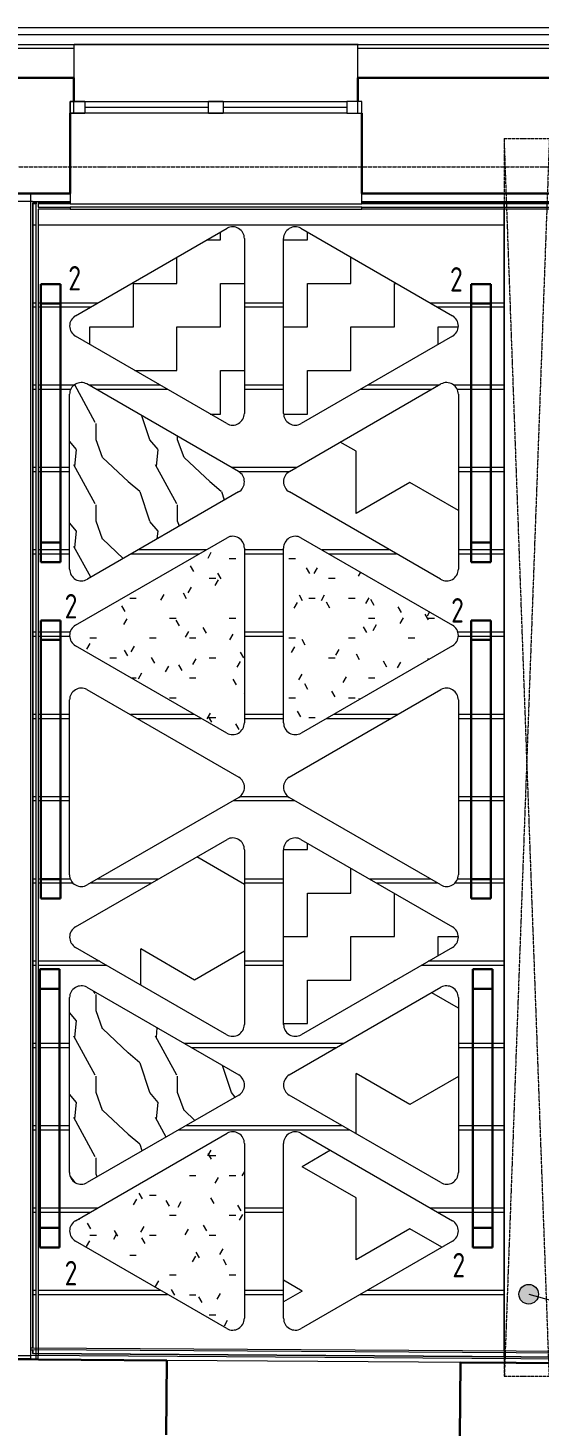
# Model space of a CAD drawing. Header units: millimetres. Extents: x -10438 to 68527, y -5058 to 44223.
# Drawn here: x 49468 to 52078, y 36618 to 43754 of the extents above; entities that cross this region are included whole.
import ezdxf

# ---------------------------------------------------------------- set-up
doc = ezdxf.new("R2010")
doc.units = ezdxf.units.MM
for name, pattern in [('ADSK_Линия сетки', [25, 20, -2.5, 0, -2.5]), ('ADSK_Штрих_ш3 п1_5', [4.5, 3, -1.5]), ('ADSK_Штрихпунктирная 2 точки_ш15 п1_5 п1_5 п1_5', [19.5, 15, -1.5, 0, -1.5, 0, -1.5])]:
    doc.linetypes.add(name, pattern=pattern)
for name, color, linetype, lineweight in [('_ Окна', 7, 'Continuous', 9), ('Аннотация', 7, 'Continuous', 20), ('Каркас', 7, 'Continuous', 18), ('Окна', 7, 'Continuous', 9), ('Оси', 7, 'Continuous', 9), ('Отметки', 7, 'Continuous', 9), ('Потолки', 7, 'Continuous', 9), ('Потолки штриховка', 7, 'Continuous', 9), ('Стены внутренние', 7, 'Continuous', 18), ('Стены наружные', 7, 'Continuous', 18), ('Стены несущие', 7, 'Continuous', 30), ('Стены отделка', 7, 'Continuous', 30), ('Стены штриховка', 7, 'Continuous', 9)]:
    doc.layers.add(name, color=color, linetype=linetype, lineweight=lineweight)
doc.layers.add('Линии', color=7, linetype='Continuous', lineweight=9, true_color=0x00a600)
doc.styles.add('GOST Common_4', font='GOST_Common.ttf', dxfattribs={"width": 0.8, "height": 350})
pattern_1 = [(0, (0, 0), (406.4, 101.6), [33.528, -271.272, 33.528, -271.272, -1625.6]), (0, (0, 0), (406.4, 101.6), [-609.6, 33.528, -576.072, 33.528, -271.272, -711.2]), (0, (0, 0), (406.4, 101.6), [-1524, 33.528, -169.672, 33.528, -474.472]), (120, (152.4, 50.8), (-291.18818, 301.15272), [33.528, -271.272, 33.528, -271.272, -1625.6]), (120, (152.4, 50.8), (-291.18818, 301.15272), [-609.6, 33.528, -576.072, 33.528, -271.272, -711.2]), (120, (152.4, 50.8), (-291.18818, 301.15272), [-1524, 33.528, -169.672, 33.528, -474.472]), (240, (203.2, 254), (-115.21182, -402.75272), [33.528, -271.272, 33.528, -271.272, -1625.6]), (240, (203.2, 254), (-115.21182, -402.75272), [-609.6, 33.528, -576.072, 33.528, -271.272, -711.2]), (240, (203.2, 254), (-115.21182, -402.75272), [-1524, 33.528, -169.672, 33.528, -474.472])]
pattern_2 = [(0, (0, 0), (222.25, 222.25), [222.25, -222.25]), (90, (222.25, 0), (-222.25, 222.25), [222.25, -222.25])]

# ---------------------------------------------------------------- blocks, each defined once
blk = doc.blocks.new('окна_rehau_двупольное_2_фрамуги - 1490х2400 и 2410 _нов_ ок8-V9-План потолков 3-го этажа')
at = {"layer": '_ Окна', "lineweight": 18}
for p, q in [((-745, 115), (-745, 175)), ((-745, 175), (-669, 175)), ((-669, 175), (-669, 115)), ((-38, 115), (-38, 175)), ((-38, 175), (38, 175)), ((38, 175), (38, 115)), ((669, 175), (669, 115)), ((745, 175), (669, 175)), ((745, 115), (745, 175)), ((-669, 115), (-745, 115)), ((38, 115), (-38, 115)), ((669, 115), (745, 115))]:
    blk.add_line(p, q, dxfattribs=at)
at = {"layer": '_ Окна'}
for p, q in [((-725, 115), (-725, 175)), ((-669, 145), (-38, 145)), ((38, 145), (669, 145)), ((725, 115), (725, 175))]:
    blk.add_line(p, q, dxfattribs=at)
at = {"layer": 'Окна'}
for p, q in [((-745, 175), (-745, 115)), ((-669, 175), (-745, 175)), ((-669, 175), (-38, 175)), ((38, 175), (-38, 175)), ((38, 175), (669, 175)), ((745, 175), (669, 175)), ((745, 115), (745, 175)), ((-745, 115), (-669, 115)), ((-38, 115), (-669, 115)), ((-38, 115), (38, 115)), ((669, 115), (38, 115)), ((669, 115), (745, 115))]:
    blk.add_line(p, q, dxfattribs=at)

msp = doc.modelspace()

# ---------------------------------------------------------------- hatches: boundary and pattern name
at = {"layer": 'Отметки'}
h = msp.add_hatch(color=256, dxfattribs=at)
edge = h.paths.add_edge_path()
edge.add_arc((52025.5, 37290.616), 50, 0, 360)
at = {"layer": 'Потолки штриховка', "lineweight": 18}
h = msp.add_hatch(dxfattribs=at)
h.set_pattern_fill('FP_74', color=256, style=0, pattern_type=2)
h.set_pattern_definition(pattern_2)
h.paths.add_polyline_path([(50513.495, 41726.569), (50528.981, 41728.727), (50543.504, 41734.889), (50555.747, 41744.378), (50565.223, 41756.816), (50571.177, 41771.274), (50573.207, 41786.777), (50573.39, 42678.812), (50571.395, 42694.158), (50565.54, 42708.482), (50556.217, 42720.832), (50541.451, 42731.504), (50529.833, 42736.51), (50514.528, 42738.795), (50499.147, 42737.088), (50484.715, 42731.504), (49710.695, 42284.8), (49699.475, 42276.419), (49690.492, 42265.678), (49684.243, 42253.147), (49681.069, 42239.509), (49681.142, 42225.507), (49684.458, 42211.903), (49690.837, 42199.438), (49699.932, 42188.791), (49711.247, 42180.542), (50483.468, 41734.306), (50497.975, 41728.471)])
h = msp.add_hatch(dxfattribs=at)
h.set_pattern_fill('FP_45', color=256, style=0, pattern_type=2)
h.set_pattern_definition(pattern_2)
h.paths.add_polyline_path([(50833.224, 41726.569), (50849.381, 41728.727), (50863.25, 41734.306), (51636.016, 42180.939), (51646.787, 42188.791), (51656.227, 42200.113), (51662.261, 42211.903), (51665.577, 42225.507), (51665.65, 42239.509), (51662.261, 42253.579), (51654.101, 42268.22), (51646.787, 42276.76), (51635.472, 42285.099), (50862.003, 42731.504), (50847.571, 42737.088), (50832.191, 42738.795), (50816.886, 42736.51), (50802.675, 42730.387), (50790.502, 42720.832), (50781.178, 42708.482), (50775.324, 42694.158), (50773.328, 42678.812), (50773.512, 41786.777), (50775.542, 41771.274), (50781.496, 41756.816), (50790.971, 41744.378), (50804.504, 41734.306), (50817.738, 41728.727)])
h = msp.add_hatch(dxfattribs=at)
h.set_pattern_fill('FP_48', color=256, style=0, pattern_type=2)
h.set_pattern_definition([(108.435, (108.29, 0), (-416.50086, 832.99954), [158.05, -1159.038]), (139.399, (58.31, 149.94), (-2499.010644, 2082.486787), [76.799, -3763.143]), (136.848, (416.5, 199.92), (-6247.5402574, 5830.957739), [182.691, -8951.868]), (109.983, (283.22, 324.87), (-1249.49393, 3332.002656), [97.5, -4777.508]), (90, (249.9, 0), (-416.5, 416.5), [83.3, -333.2]), (118.443, (249.9, 83.3), (2915.5071394, -5414.4962996), [227.365, -11140.87]), (84.289, (141.61, 283.22), (-416.5263, -3748.496867), [83.716, -4102.058]), (129.806, (149.94, 366.52), (1666.01521, -2082.48651), [65.059, -3187.91])])
h.paths.add_polyline_path([(49744.78, 40931.768), (49758.556, 40934.349), (49771.358, 40940.056), (50543.663, 41385.773), (50556.047, 41395.329), (50565.54, 41407.762), (50571.497, 41422.227), (50573.39, 41438.654), (50571.449, 41453.245), (50565.448, 41467.691), (50555.917, 41480.094), (50543.19, 41489.794), (49769.341, 41936.573), (49754.909, 41942.145), (49739.531, 41943.841), (49724.231, 41941.549), (49710.026, 41935.422), (49697.859, 41925.865), (49687.02, 41909.794), (49682.69, 41899.194), (49680.695, 41883.852), (49680.695, 40991.629), (49682.332, 40977.709), (49687.154, 40964.549), (49694.898, 40952.866), (49705.14, 40943.299), (49717.323, 40936.369), (49730.781, 40932.454)])
h = msp.add_hatch(dxfattribs=at)
h.set_pattern_fill('STARS', color=256, scale=100, angle=90, style=0)
h.paths.add_polyline_path([(51601.939, 40931.768), (51615.938, 40932.454), (51629.396, 40936.369), (51641.579, 40943.299), (51651.821, 40952.866), (51659.565, 40964.549), (51664.387, 40977.709), (51666.024, 40991.629), (51666.024, 41883.852), (51664.029, 41899.194), (51658.178, 41913.516), (51648.86, 41925.865), (51634.025, 41936.573), (51622.488, 41941.549), (51607.188, 41943.841), (51590.268, 41941.549), (51577.378, 41936.573), (50803.056, 41489.675), (50790.802, 41480.094), (50781.271, 41467.691), (50775.27, 41453.245), (50773.328, 41436.802), (50775.222, 41422.227), (50781.271, 41407.642), (50790.802, 41395.229), (50803.141, 41385.724), (51583.632, 40936.369), (51588.163, 40934.349)])
h = msp.add_hatch(dxfattribs=at)
h.set_pattern_fill('FP_44', color=256, style=0, pattern_type=2)
h.set_pattern_definition(pattern_1)
h.paths.add_polyline_path([(50513.495, 40146.817), (50528.981, 40148.975), (50544.824, 40156.161), (50555.747, 40164.626), (50565.223, 40177.064), (50571.177, 40191.521), (50573.207, 40207.025), (50573.39, 41099.06), (50571.395, 41114.406), (50565.54, 41128.73), (50556.217, 41141.08), (50541.451, 41151.752), (50529.833, 41156.758), (50514.528, 41159.042), (50499.147, 41157.336), (50484.715, 41151.752), (49710.695, 40705.048), (49699.475, 40696.667), (49690.492, 40685.926), (49683.405, 40669.794), (49681.069, 40659.757), (49681.142, 40645.755), (49684.458, 40632.151), (49690.837, 40619.686), (49699.932, 40609.039), (49711.247, 40600.79), (50483.468, 40154.553), (50497.975, 40148.719)])
h = msp.add_hatch(dxfattribs=at)
h.set_pattern_fill('FP_78', color=256, style=0, pattern_type=2)
h.set_pattern_definition(pattern_1)
h.paths.add_polyline_path([(50833.224, 40146.817), (50848.744, 40148.719), (50863.25, 40154.553), (51636.016, 40601.187), (51646.787, 40609.039), (51655.881, 40619.686), (51662.261, 40632.151), (51665.598, 40649.794), (51665.65, 40659.757), (51662.476, 40673.395), (51656.227, 40685.926), (51646.787, 40697.007), (51635.472, 40705.347), (50862.003, 41151.752), (50847.571, 41157.336), (50832.191, 41159.042), (50816.886, 41156.758), (50802.675, 41150.635), (50790.502, 41141.08), (50781.178, 41128.73), (50775.324, 41114.406), (50773.328, 41099.06), (50773.512, 40207.025), (50775.542, 40191.521), (50781.496, 40177.064), (50790.971, 40164.626), (50804.504, 40154.553), (50819.575, 40148.719)])
h = msp.add_hatch(dxfattribs=at)
h.set_pattern_fill('STARS', color=256, scale=100, angle=90, style=0)
h.paths.add_polyline_path([(50513.495, 38607.124), (50528.981, 38609.283), (50544.824, 38616.468), (50555.747, 38624.934), (50565.223, 38637.371), (50571.177, 38651.829), (50573.207, 38667.332), (50573.39, 39559.368), (50571.395, 39574.713), (50565.54, 39589.037), (50556.217, 39601.388), (50541.451, 39612.059), (50529.833, 39617.065), (50514.528, 39619.35), (50499.147, 39617.643), (50484.715, 39612.059), (49710.695, 39165.355), (49699.475, 39156.974), (49690.492, 39146.233), (49684.243, 39133.702), (49681.069, 39120.064), (49681.142, 39106.062), (49684.458, 39092.458), (49690.837, 39079.993), (49699.932, 39069.346), (49711.247, 39061.098), (50483.468, 38614.861), (50497.975, 38609.027)])
h = msp.add_hatch(dxfattribs=at)
h.set_pattern_fill('FP_59', color=256, style=0, pattern_type=2)
h.set_pattern_definition(pattern_2)
h.paths.add_polyline_path([(50833.224, 38607.124), (50848.744, 38609.027), (50863.25, 38614.861), (51636.016, 39061.494), (51646.787, 39069.346), (51655.881, 39079.993), (51662.261, 39092.458), (51665.577, 39106.062), (51665.65, 39120.064), (51662.476, 39133.702), (51655.881, 39146.646), (51646.787, 39157.315), (51635.472, 39165.654), (50862.003, 39612.059), (50847.571, 39617.643), (50832.191, 39619.35), (50816.886, 39617.065), (50801.895, 39610.33), (50790.502, 39601.388), (50781.178, 39589.037), (50775.324, 39574.713), (50773.328, 39559.368), (50773.512, 38667.332), (50775.542, 38651.829), (50781.496, 38637.371), (50790.971, 38624.934), (50804.504, 38614.861), (50817.738, 38609.283)])
h = msp.add_hatch(dxfattribs=at)
h.set_pattern_fill('FP_49', color=256, style=0, pattern_type=2)
h.set_pattern_definition([(108.435, (108.29, 0), (-416.50086, 832.99954), [158.051, -1159.038]), (139.399, (58.31, 149.94), (-2499.010644, 2082.486787), [76.799, -3763.143]), (136.848, (416.5, 199.92), (-6247.5402574, 5830.957739), [182.691, -8951.868]), (109.983, (283.22, 324.87), (-1249.49393, 3332.002656), [97.5, -4777.508]), (90, (249.9, 0), (-416.5, 416.5), [83.3, -333.2]), (118.443, (249.9, 83.3), (2915.5071394, -5414.4962996), [227.365, -11140.87]), (84.289, (141.61, 283.22), (-416.5263, -3748.496867), [83.716, -4102.058]), (129.806, (149.94, 366.52), (1666.01521, -2082.48651), [65.059, -3187.91])])
h.paths.add_polyline_path([(49744.271, 37852.186), (49758.006, 37854.751), (49770.773, 37860.433), (50544.824, 38307.019), (50556.789, 38316.568), (50565.959, 38328.86), (50571.713, 38343.075), (50573.676, 38358.284), (50571.719, 38373.494), (50565.971, 38387.711), (50556.806, 38400.006), (50544.824, 38409.577), (49769.341, 38857.128), (49754.909, 38862.7), (49739.531, 38864.396), (49724.231, 38862.104), (49710.026, 38855.977), (49697.859, 38846.42), (49688.541, 38834.071), (49682.69, 38819.749), (49680.695, 38804.408), (49680.695, 37909.369), (49682.028, 37898.012), (49686.832, 37884.891), (49694.548, 37873.241), (49704.756, 37863.699), (49716.899, 37856.785), (49730.315, 37852.876)])
h = msp.add_hatch(dxfattribs=at)
h.set_pattern_fill('STARS', color=256, scale=100, angle=90, style=0)
h.paths.add_polyline_path([(51602.448, 37852.186), (51616.404, 37852.876), (51629.82, 37856.785), (51641.963, 37863.699), (51652.171, 37873.241), (51659.887, 37884.891), (51664.69, 37898.012), (51666.32, 37911.89), (51666.024, 38804.408), (51664.029, 38819.749), (51658.178, 38834.071), (51648.86, 38846.42), (51634.025, 38857.128), (51618.514, 38862.7), (51607.188, 38864.396), (51591.81, 38862.7), (51577.378, 38857.128), (50801.895, 38409.577), (50789.913, 38400.006), (50780.748, 38387.711), (50775, 38373.494), (50773.043, 38358.284), (50775.006, 38343.075), (50780.76, 38328.86), (50789.929, 38316.568), (50801.915, 38307.002), (51584.142, 37856.785), (51588.712, 37854.751)])
h = msp.add_hatch(dxfattribs=at)
h.set_pattern_fill('FP_64', color=256, style=0, pattern_type=2)
h.set_pattern_definition(pattern_1)
h.paths.add_polyline_path([(50513.495, 37107.432), (50528.981, 37109.59), (50543.389, 37115.663), (50555.747, 37125.241), (50565.223, 37137.678), (50571.177, 37152.136), (50573.207, 37167.639), (50573.39, 38059.675), (50571.395, 38075.02), (50565.54, 38089.344), (50556.217, 38101.695), (50541.451, 38112.367), (50525.961, 38117.95), (50514.528, 38119.657), (50499.147, 38117.95), (50484.715, 38112.367), (49710.695, 37665.662), (49699.475, 37657.281), (49690.492, 37646.54), (49684.243, 37634.01), (49681.069, 37620.372), (49681.142, 37606.369), (49684.458, 37592.765), (49690.837, 37580.301), (49699.932, 37569.654), (49718.618, 37557.145), (50483.468, 37115.168), (50497.975, 37109.334)])
h = msp.add_hatch(dxfattribs=at)
h.set_pattern_fill('STARS', color=256, scale=100, angle=90, style=0)
h.paths.add_polyline_path([(50833.224, 37107.432), (50848.744, 37109.334), (50863.25, 37115.168), (51636.016, 37561.801), (51647.244, 37570.189), (51655.881, 37580.301), (51662.476, 37593.648), (51665.577, 37606.369), (51665.65, 37620.372), (51662.261, 37634.441), (51656.227, 37646.54), (51647.244, 37657.281), (51635.472, 37665.962), (50862.003, 38112.367), (50847.571, 38117.95), (50832.191, 38119.657), (50816.886, 38117.373), (50801.895, 38110.637), (50790.502, 38101.695), (50781.178, 38089.344), (50775.324, 38075.02), (50773.328, 38059.675), (50773.512, 37167.639), (50775.542, 37152.136), (50781.496, 37137.678), (50790.971, 37125.241), (50804.504, 37115.168), (50817.738, 37109.59)])

# ---------------------------------------------------------------- linework, layer by layer
at = {"layer": 'Каркас', "color": 8, "linetype": 'ADSK_Штрих_ш3 п1_5', "lineweight": 9, "true_color": 0x808080}
for p, q in [((51900.844, 42856.805), (51900.844, 42838.805)), ((51900.844, 42828.805), (51900.844, 37001.382)), ((49492.42, 42749.794), (49510.457, 42749.794)), ((49520.322, 42749.794), (51900.844, 42749.794)), ((49492.276, 42329.794), (49510.457, 42329.794)), ((49510.457, 42349.794), (49492.283, 42349.794)), ((49823.313, 42349.794), (49520.457, 42349.794)), ((49520.457, 42329.794), (49788.658, 42329.794)), ((50573.319, 42329.794), (50773.4, 42329.794)), ((50773.396, 42349.794), (50573.323, 42349.794)), ((51900.844, 42349.794), (51523.378, 42349.794)), ((51558.031, 42329.794), (51900.844, 42329.794)), ((49510.457, 41929.794), (49492.457, 41929.794)), ((49492.457, 41909.794), (49510.457, 41909.794)), ((49702.861, 41929.794), (49520.457, 41929.794)), ((49520.457, 41909.794), (49687.02, 41909.794)), ((50145.172, 41929.794), (49781.082, 41929.794)), ((49815.724, 41909.794), (50179.782, 41909.794)), ((50573.232, 41909.794), (50773.487, 41909.794)), ((50773.482, 41929.794), (50573.237, 41929.794)), ((51166.937, 41909.794), (51530.978, 41909.794)), ((51565.632, 41929.794), (51201.547, 41929.794)), ((51900.844, 41929.794), (51643.858, 41929.794)), ((51659.699, 41909.794), (51900.844, 41909.794)), ((49510.457, 41509.794), (49492.457, 41509.794)), ((49492.457, 41489.794), (49510.457, 41489.794)), ((49680.695, 41509.794), (49520.457, 41509.794)), ((49520.457, 41489.794), (49680.695, 41489.794)), ((50837.887, 41509.794), (50508.549, 41509.794)), ((50543.107, 41489.794), (50803.256, 41489.794)), ((51900.844, 41509.794), (51666.024, 41509.794)), ((51666.024, 41489.794), (51900.844, 41489.794)), ((49510.457, 41089.794), (49492.457, 41089.794)), ((49492.457, 41069.794), (49510.457, 41069.794)), ((49680.695, 41089.794), (49520.457, 41089.794)), ((49520.457, 41069.794), (49680.695, 41069.794)), ((49996.158, 41069.794), (50342.704, 41069.794)), ((50377.358, 41089.794), (50030.813, 41089.794)), ((50573.384, 41069.794), (50773.334, 41069.794)), ((50773.33, 41089.794), (50573.389, 41089.794)), ((51315.906, 41089.794), (50969.356, 41089.794)), ((51004.009, 41069.794), (51350.561, 41069.794)), ((51900.844, 41089.794), (51666.024, 41089.794)), ((51666.024, 41069.794), (51900.844, 41069.794)), ((49510.457, 40669.794), (49492.457, 40669.794)), ((49492.457, 40649.794), (49510.457, 40649.794)), ((49683.405, 40669.794), (49520.457, 40669.794)), ((49520.457, 40649.794), (49681.121, 40649.794)), ((50573.298, 40649.794), (50773.421, 40649.794)), ((50773.417, 40669.794), (50573.302, 40669.794)), ((51900.844, 40669.794), (51663.314, 40669.794)), ((51665.598, 40649.794), (51900.844, 40649.794)), ((49510.457, 40249.794), (49492.457, 40249.794)), ((49680.671, 40249.794), (49520.457, 40249.794)), ((50318.653, 40249.794), (49989.443, 40249.794)), ((50773.503, 40249.794), (50573.216, 40249.794)), ((51357.275, 40249.794), (51028.066, 40249.794)), ((51900.844, 40249.794), (51666.048, 40249.794)), ((49492.457, 40229.794), (49510.457, 40229.794)), ((49520.457, 40229.794), (49680.664, 40229.794)), ((50024.098, 40229.794), (50353.263, 40229.794)), ((50573.212, 40229.794), (50773.507, 40229.794)), ((50993.456, 40229.794), (51322.621, 40229.794)), ((51666.055, 40229.794), (51900.844, 40229.794)), ((49510.457, 39829.794), (49492.457, 39829.794)), ((49680.531, 39829.794), (49520.457, 39829.794)), ((50798.032, 39829.794), (50548.686, 39829.794)), ((51900.844, 39829.794), (51666.188, 39829.794)), ((49492.457, 39809.794), (49510.457, 39809.794)), ((49520.457, 39809.794), (49680.525, 39809.794)), ((50515.509, 39809.794), (50831.21, 39809.794)), ((51666.194, 39809.794), (51900.844, 39809.794)), ((49510.457, 39409.794), (49492.457, 39409.794)), ((49684.925, 39409.794), (49520.457, 39409.794)), ((50134.243, 39409.794), (49822.196, 39409.794)), ((50773.359, 39409.794), (50573.36, 39409.794)), ((51524.523, 39409.794), (51212.461, 39409.794)), ((51900.844, 39409.794), (51661.794, 39409.794)), ((49492.457, 39389.794), (49510.457, 39389.794)), ((49520.457, 39389.794), (49697.908, 39389.794)), ((49787.531, 39389.794), (50099.588, 39389.794)), ((50573.356, 39389.794), (50773.363, 39389.794)), ((51247.114, 39389.794), (51559.188, 39389.794)), ((51648.811, 39389.794), (51900.844, 39389.794)), ((49510.457, 38989.794), (49492.457, 38989.794)), ((49492.457, 38969.794), (49510.457, 38969.794)), ((49834.639, 38989.794), (49520.457, 38989.794)), ((49520.457, 38969.794), (49869.249, 38969.794)), ((50573.269, 38969.794), (50773.45, 38969.794)), ((50773.446, 38989.794), (50573.273, 38989.794)), ((51477.469, 38969.794), (51900.844, 38969.794)), ((51900.844, 38989.794), (51512.08, 38989.794)), ((49510.457, 38569.794), (49492.457, 38569.794)), ((49492.457, 38549.794), (49510.457, 38549.794)), ((49680.618, 38569.794), (49520.457, 38569.794)), ((49520.457, 38549.794), (49680.611, 38549.794)), ((51079.507, 38569.794), (50267.212, 38569.794)), ((50301.867, 38549.794), (51044.852, 38549.794)), ((51900.844, 38569.794), (51666.101, 38569.794)), ((51666.108, 38549.794), (51900.844, 38549.794)), ((49510.457, 38149.794), (49492.457, 38149.794)), ((49492.457, 38129.794), (49510.457, 38129.794)), ((49680.478, 38149.794), (49520.457, 38149.794)), ((49520.457, 38129.794), (49680.472, 38129.794)), ((50237.651, 38129.794), (51109.067, 38129.794)), ((51074.402, 38149.794), (50272.317, 38149.794)), ((51900.844, 38149.794), (51666.241, 38149.794)), ((51666.247, 38129.794), (51900.844, 38129.794)), ((49510.457, 37729.794), (49492.457, 37729.794)), ((49492.457, 37709.794), (49510.457, 37709.794)), ((49821.818, 37729.794), (49520.457, 37729.794)), ((49520.457, 37709.794), (49787.164, 37709.794)), ((50573.319, 37709.794), (50773.4, 37709.794)), ((50773.396, 37729.794), (50573.323, 37729.794)), ((51900.844, 37729.794), (51524.872, 37729.794)), ((51559.525, 37709.794), (51900.844, 37709.794)), ((49510.457, 37309.794), (49492.457, 37309.794)), ((49492.457, 37289.794), (49510.457, 37289.794)), ((50146.664, 37309.794), (49520.457, 37309.794)), ((49520.457, 37289.794), (50181.275, 37289.794)), ((50573.232, 37289.794), (50773.487, 37289.794)), ((50773.483, 37309.794), (50573.236, 37309.794)), ((51165.444, 37289.794), (51900.844, 37289.794)), ((51900.844, 37309.794), (51200.055, 37309.794)), ((51900.844, 36991.382), (51900.844, 36973.238))]:
    msp.add_line(p, q, dxfattribs=at)
at = {"layer": 'Линии', "color": 7, "linetype": 'ADSK_Штрихпунктирная 2 точки_ш15 п1_5 п1_5 п1_5'}
for p, q in [((51900.844, 43188.805), (52130.844, 43188.805)), ((52130.844, 43188.805), (51900.844, 36872.606)), ((52130.844, 36872.606), (51900.844, 43188.805)), ((51900.844, 43188.805), (51900.844, 36872.606)), ((51900.844, 36872.606), (52130.844, 36872.606))]:
    msp.add_line(p, q, dxfattribs=at)
at = {"layer": 'Линии', "color": 5, "lineweight": 30, "true_color": 0x0000ff}
for p, q in [((49534.264, 42446.751), (49634.264, 42446.751)), ((49534.264, 41026.751), (49534.264, 42446.751)), ((49634.264, 42446.751), (49634.264, 41026.751)), ((51731.159, 42446.751), (51831.159, 42446.751)), ((51731.159, 41026.751), (51731.159, 42446.751)), ((51831.159, 42446.751), (51831.159, 41026.751)), ((49534.264, 42346.751), (49634.264, 42346.751)), ((51731.159, 42346.751), (51831.159, 42346.751)), ((49634.264, 41126.751), (49534.264, 41126.751)), ((51831.159, 41126.751), (51731.159, 41126.751)), ((49634.264, 41026.751), (49534.264, 41026.751)), ((51831.159, 41026.751), (51731.159, 41026.751)), ((49534.264, 40729.938), (49634.264, 40729.938)), ((49534.264, 39309.938), (49534.264, 40729.938)), ((49634.264, 40729.938), (49634.264, 39309.938)), ((49534.264, 40629.938), (49634.264, 40629.938)), ((49634.264, 39409.938), (49534.264, 39409.938)), ((49634.264, 39309.938), (49534.264, 39309.938)), ((51739.968, 38949.794), (51839.968, 38949.794)), ((51739.968, 37529.794), (51739.968, 38949.794)), ((51839.968, 38949.794), (51839.968, 37529.794)), ((51739.968, 38849.794), (51839.968, 38849.794)), ((51839.968, 37629.794), (51739.968, 37629.794)), ((51839.968, 37529.794), (51739.968, 37529.794))]:
    msp.add_line(p, q, dxfattribs=at)
at = {"layer": 'Линии', "color": 1, "lineweight": 30, "true_color": 0xff0000}
for p, q in [((51731.159, 40729.938), (51831.159, 40729.938)), ((51731.159, 39309.938), (51731.159, 40729.938)), ((51831.159, 40729.938), (51831.159, 39309.938)), ((51731.159, 40629.938), (51831.159, 40629.938)), ((51831.159, 39409.938), (51731.159, 39409.938)), ((51831.159, 39309.938), (51731.159, 39309.938)), ((49529.313, 38949.794), (49629.313, 38949.794)), ((49529.313, 37529.794), (49529.313, 38949.794)), ((49629.313, 38949.794), (49629.313, 37529.794)), ((49529.313, 38849.794), (49629.313, 38849.794)), ((49629.313, 37629.794), (49529.313, 37629.794)), ((49629.313, 37529.794), (49529.313, 37529.794))]:
    msp.add_line(p, q, dxfattribs=at)
at = {"layer": 'Оси', "linetype": 'ADSK_Линия сетки'}
msp.add_line((-9638.275, 43045), (56004.853, 43045), dxfattribs=at)
at = {"layer": 'Отметки', "lineweight": 20}
msp.add_line((52025.5, 37290.616), (52746.64, 37092.302), dxfattribs=at)
at = {"layer": 'Отметки'}
msp.add_circle((52025.5, 37290.616), 50, dxfattribs=at)
at = {"layer": 'Потолки'}
for p, q in [((51900.844, 42838.805), (51900.844, 42856.805)), ((51900.844, 37001.382), (51900.844, 42828.805)), ((49710.695, 42284.8), (50484.715, 42731.504)), ((50573.39, 42678.812), (50573.207, 41786.777)), ((50773.512, 41786.777), (50773.328, 42678.812)), ((50862.003, 42731.504), (51636.024, 42284.8)), ((50483.468, 41734.306), (49711.247, 42180.542)), ((51635.472, 42180.542), (50863.25, 41734.306)), ((50543.578, 41489.741), (49769.341, 41936.573)), ((50803.141, 41489.741), (51577.378, 41936.573)), ((49680.695, 40991.629), (49680.695, 41883.852)), ((51666.024, 41883.852), (51666.024, 40991.629)), ((50543.663, 41385.773), (49771.358, 40940.056)), ((51575.361, 40940.056), (50803.056, 41385.773)), ((49710.695, 40705.048), (50484.715, 41151.752)), ((50862.003, 41151.752), (51636.024, 40705.048)), ((50573.39, 41099.06), (50573.207, 40207.025)), ((50773.512, 40207.025), (50773.328, 41099.06)), ((50483.468, 40154.553), (49711.247, 40600.79)), ((51635.472, 40600.79), (50863.25, 40154.553)), ((49680.399, 39431.583), (49680.695, 40324.1)), ((49769.341, 40376.82), (50544.824, 39929.27)), ((50801.895, 39929.27), (51577.378, 40376.82)), ((51666.024, 40324.1), (51666.32, 39431.583)), ((50544.804, 39826.695), (49770.773, 39380.126)), ((51575.946, 39380.126), (50801.915, 39826.695)), ((49710.695, 39165.355), (50484.715, 39612.059)), ((50862.003, 39612.059), (51636.024, 39165.355)), ((50573.39, 39559.368), (50573.207, 38667.332)), ((50773.512, 38667.332), (50773.328, 39559.368)), ((50483.468, 38614.861), (49711.247, 39061.098)), ((51635.472, 39061.098), (50863.25, 38614.861)), ((49769.341, 38857.128), (50544.824, 38409.577)), ((50801.895, 38409.577), (51577.378, 38857.128)), ((49680.399, 37911.89), (49680.695, 38804.408)), ((51666.024, 38804.408), (51666.32, 37911.89)), ((50544.804, 38307.002), (49770.773, 37860.433)), ((51575.946, 37860.433), (50801.915, 38307.002)), ((49710.695, 37665.662), (50484.715, 38112.367)), ((50862.003, 38112.367), (51636.024, 37665.662)), ((50573.39, 38059.675), (50573.207, 37167.639)), ((50773.512, 37167.639), (50773.328, 38059.675)), ((50483.468, 37115.168), (49711.247, 37561.405)), ((51635.472, 37561.405), (50863.25, 37115.168)), ((51900.844, 36973.238), (51900.844, 36991.382))]:
    msp.add_line(p, q, dxfattribs=at)
for centre, radius, start, end in [((50513.398, 42678.813), 59.992, 359.9994848, 118.5618725), ((50833.321, 42678.813), 59.992, 61.4381275, 180.0005152), ((49740.694, 42232.819), 60, 119.9903132, 240.6073034), ((51606.024, 42232.819), 60, 299.3926966, 60.0096868), ((49740.695, 41883.852), 60, 61.4822019, 180), ((51606.024, 41883.852), 60, 0, 118.5177981), ((50512.997, 41786.777), 60.21, 240.6308233, 0.0000007), ((50833.722, 41786.777), 60.21, 179.9999993, 299.3691767), ((50513.513, 41437.647), 60, 300.1665077, 60.0096868), ((50833.206, 41437.647), 60, 119.9903132, 239.8334923), ((50513.398, 41099.061), 59.992, 359.9994848, 118.5618725), ((50833.321, 41099.061), 59.992, 61.4381275, 180.0005152), ((49740.695, 40991.629), 60, 180, 300.7330268), ((51606.024, 40991.629), 60, 239.2669732, 0), ((49740.694, 40653.067), 60, 119.9903132, 240.6073034), ((51606.024, 40653.067), 60, 299.3926966, 60.0096868), ((49740.695, 40324.1), 60, 61.4822019, 180), ((51606.024, 40324.1), 60, 0, 118.5177981), ((50512.997, 40207.025), 60.21, 240.6308233, 0.0000007), ((50833.722, 40207.025), 60.21, 179.9999993, 299.3691767), ((50513.676, 39877.989), 60, 301.2519354, 58.725093), ((50833.043, 39877.989), 60, 121.274907, 238.7480646), ((50513.398, 39559.368), 59.992, 359.9994848, 118.5618725), ((50833.321, 39559.368), 59.992, 61.4381275, 180.0005152), ((49740.229, 39431.572), 59.83, 179.9891195, 300.6974501), ((51606.49, 39431.572), 59.83, 239.3025499, 0.0108805), ((49740.694, 39113.374), 60, 119.9903132, 240.6073034), ((51606.024, 39113.374), 60, 299.3926966, 60.0096868), ((49740.695, 38804.408), 60, 61.4822019, 180), ((51606.024, 38804.408), 60, 0, 118.5177981), ((50512.997, 38667.332), 60.21, 240.6308233, 0.0000008), ((50833.722, 38667.332), 60.21, 179.9999992, 299.3691767), ((50513.676, 38358.296), 60, 301.2519354, 58.725093), ((50833.043, 38358.296), 60, 121.274907, 238.7480646), ((50513.398, 38059.675), 59.992, 359.9994848, 118.5618725), ((50833.321, 38059.675), 59.992, 61.4381275, 180.0005152), ((49740.229, 37911.879), 59.83, 179.9891195, 300.6974501), ((51606.49, 37911.879), 59.83, 239.3025499, 0.0108805), ((49740.694, 37613.681), 60, 119.9903132, 240.6073034), ((51606.024, 37613.681), 60, 299.3926966, 60.0096868), ((50512.997, 37167.639), 60.21, 240.6308233, 0.0000008), ((50833.722, 37167.639), 60.21, 179.9999992, 299.3691767)]:
    msp.add_arc(centre, radius, start, end, dxfattribs=at)
at = {"layer": 'Стены внутренние'}
for p, q in [((51172.738, 42838.805), (49682.738, 42838.805)), ((49682.738, 42828.805), (51172.738, 42828.805))]:
    msp.add_line(p, q, dxfattribs=at)
at = {"layer": 'Стены наружные'}
for p, q in [((55577.16, 43753.805), (45176.852, 43753.823)), ((55541.901, 43718.805), (45211.854, 43718.805)), ((49702.738, 43668.805), (51152.738, 43668.805)), ((49703.58, 43669.805), (49703.58, 43668.805)), ((51153.581, 43669.805), (49703.58, 43669.805)), ((51153.581, 43669.805), (51153.581, 43668.805)), ((49682.738, 42856.805), (51172.738, 42856.805))]:
    msp.add_line(p, q, dxfattribs=at)
at = {"layer": 'Стены несущие'}
for p, q in [((49702.738, 43498.805), (48137.734, 43498.805)), ((49702.738, 43498.805), (49702.738, 43378.805)), ((52782.738, 43498.805), (51152.738, 43498.805)), ((51152.738, 43378.805), (51152.738, 43498.805)), ((49682.738, 43318.805), (49682.738, 42908.805)), ((51172.738, 42908.805), (51172.738, 43318.805)), ((48157.734, 42908.805), (49682.738, 42908.805)), ((51172.738, 42908.805), (52762.738, 42908.805)), ((47772.651, 36968.782), (50176.598, 36952.826)), ((50176.598, 36952.826), (50174.076, 36572.834)), ((51674.043, 36562.878), (51676.565, 36942.87)), ((51676.565, 36942.87), (54866.85, 36921.694))]:
    msp.add_line(p, q, dxfattribs=at)
at = {"layer": 'Стены отделка', "lineweight": 9}
for p, q in [((48138.734, 43668.805), (49702.738, 43668.805)), ((49702.738, 43668.805), (49702.738, 43498.805)), ((51152.738, 43668.805), (52782.738, 43668.805)), ((51152.738, 43498.805), (51152.738, 43668.805)), ((51183.738, 43648.805), (51152.738, 43648.805)), ((49480.457, 42908.805), (49480.457, 36960.714)), ((49682.738, 42908.805), (49682.738, 42856.805)), ((51172.738, 42908.805), (51172.738, 42908.805)), ((51172.738, 42856.805), (51172.738, 42908.805)), ((49490.457, 42868.805), (49040.457, 42868.805)), ((49492.457, 42856.805), (49492.457, 37017.368)), ((49510.457, 42856.805), (49492.457, 42856.805)), ((49510.457, 36977.248), (49510.457, 42856.805)), ((49682.738, 42856.805), (49520.457, 42856.805)), ((49520.457, 42856.805), (49520.457, 42838.805)), ((49520.457, 42838.805), (49682.738, 42838.805)), ((49520.457, 42828.805), (49520.457, 36977.181)), ((49682.738, 42828.805), (49520.457, 42828.805)), ((49682.738, 42838.805), (49682.738, 42828.805)), ((51172.738, 42868.805), (51203.738, 42868.805)), ((52762.738, 42856.805), (51172.738, 42856.805)), ((51172.738, 42838.805), (52762.738, 42838.805)), ((51172.738, 42828.805), (51172.738, 42838.805)), ((52762.738, 42828.805), (51172.738, 42828.805)), ((49042.108, 36980.356), (49480.457, 36977.447)), ((49492.457, 37017.368), (54834.362, 36981.911)), ((49492.457, 37007.368), (49492.457, 36989.367)), ((54834.443, 36971.91), (49492.457, 37007.368)), ((49492.457, 36989.367), (54806.586, 36954.095)), ((49480.457, 36960.714), (49330.457, 36960.714)), ((54866.85, 36921.694), (50176.598, 36952.826))]:
    msp.add_line(p, q, dxfattribs=at)
at = {"layer": 'Стены штриховка'}
for p, q in [((49702.738, 43648.805), (48138.734, 43648.805)), ((52782.738, 43648.805), (51183.738, 43648.805)), ((49490.457, 42868.805), (49682.738, 42868.805)), ((49490.457, 42858.805), (49490.457, 37017.381)), ((49510.457, 42858.805), (49490.457, 42858.805)), ((49510.457, 42868.805), (49510.457, 42856.805)), ((49520.457, 42868.805), (49520.457, 42856.805)), ((49682.738, 42858.805), (49520.457, 42858.805)), ((52762.738, 42858.805), (51172.738, 42858.805)), ((51203.738, 42868.805), (52762.738, 42868.805)), ((49480.457, 37017.448), (49492.457, 37017.368)), ((49480.457, 37007.447), (49492.457, 37007.368)), ((54846.686, 36941.828), (49480.457, 36977.447)), ((49490.457, 37007.381), (49490.457, 36987.381)), ((49490.457, 36987.381), (54806.602, 36952.095)), ((49510.457, 36957.247), (49510.457, 36977.248)), ((49520.457, 36957.181), (49520.457, 36977.181))]:
    msp.add_line(p, q, dxfattribs=at)

# ---------------------------------------------------------------- block references
at = {"layer": 'Окна'}
msp.add_blockref('окна_rehau_двупольное_2_фрамуги - 1490х2400 и 2410 _нов_ ок8-V9-План потолков 3-го этажа', (50427.738, 43203.805), dxfattribs=at)

# ---------------------------------------------------------------- texts
at = {"layer": 'Аннотация', "lineweight": 9, "char_height": 125, "width": 175.5, "attachment_point": 5, "line_spacing_factor": 1.022766, "style": 'GOST Common_4'}
for insert in [(49706.56, 42476.279), (51655.964, 42470.64), (49687.849, 40802.293), (51661.688, 40781.429), (51668.294, 37439.073), (49687.849, 37398.211)]:
    msp.add_mtext('\\pt180,360,540,720,900,1080,1260,1440,1620,1800,1980,2160,2340,2520,2700,2880,3060,3240,3420,3600,3780,3960,4140,4320,4500,4680,4860,5040,5220,5400,5580,5760;2 ', dxfattribs=dict(at, insert=insert))

doc.saveas('drawing.dxf')
